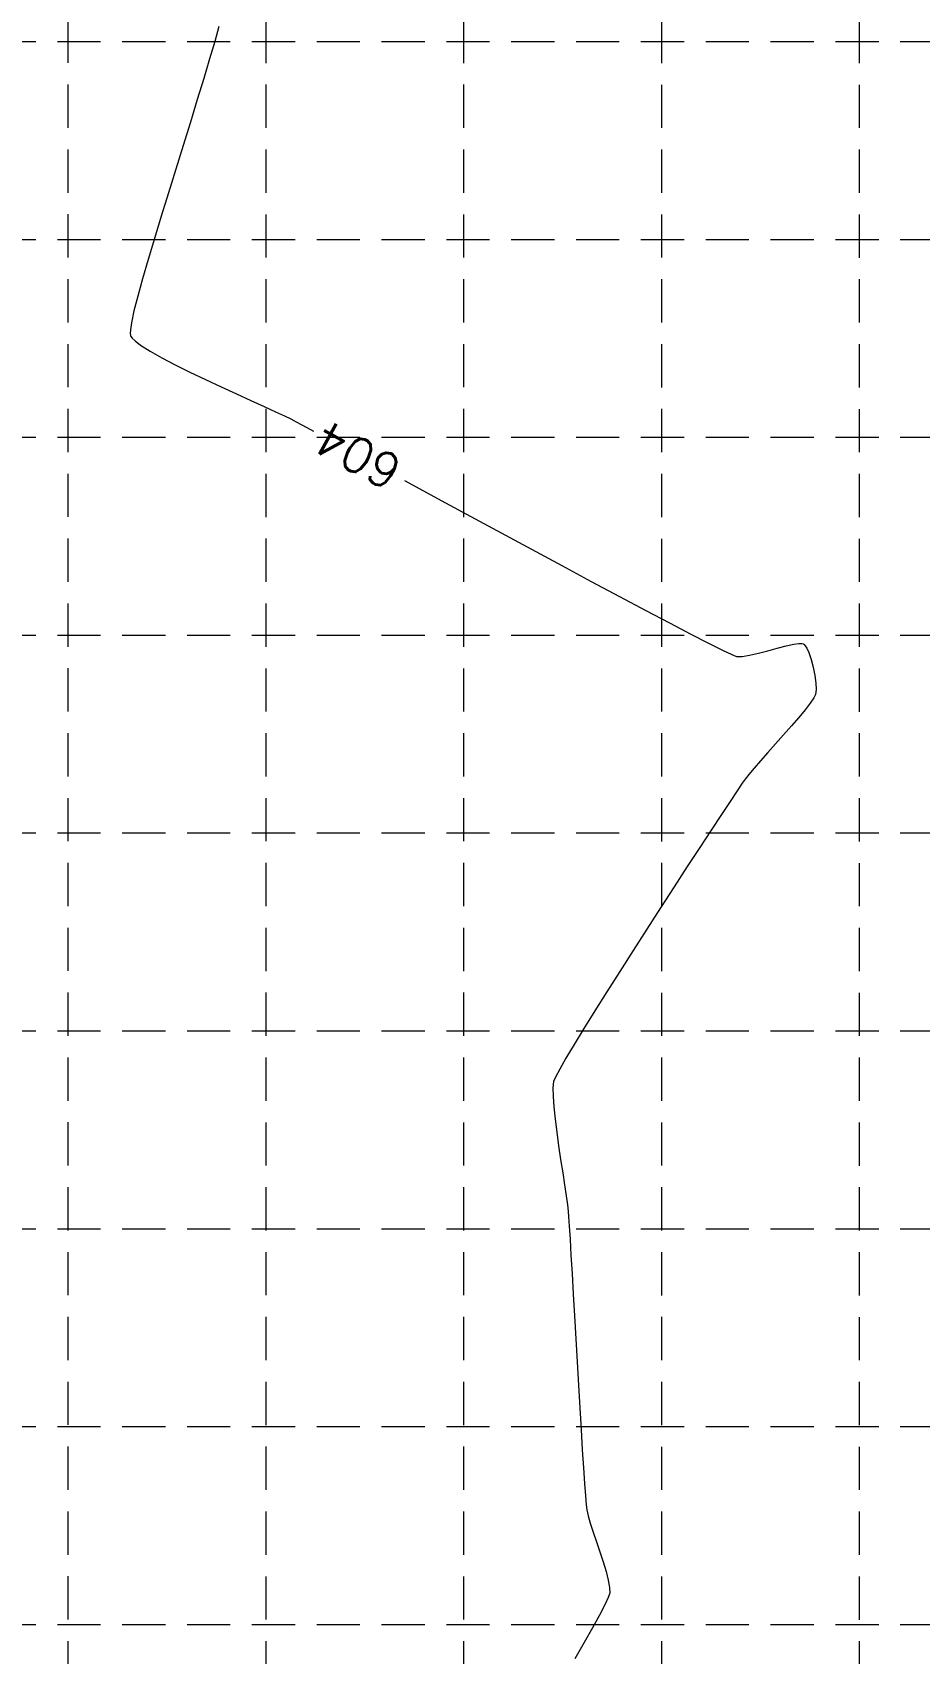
# Model space of a CAD drawing. Extents: x 2140663 to 2528301, y 336313 to 7007653.
# Drawn here: x 2527855.5 to 2527978.6, y 7006522.2 to 7006747.2 of the extents above; entities that cross this region are included whole.
import ezdxf

# ---------------------------------------------------------------- set-up
doc = ezdxf.new("R2010")
doc.units = 0
doc.header["$MEASUREMENT"] = 0
doc.linetypes.add('HIDDEN', pattern=[0.375, 0.25, -0.125])
doc.layers.add('1 EXISTING CONTOURS', color=43, linetype='Continuous')
doc.layers.add('GRID', color=254, linetype='HIDDEN')
doc.styles.add('L200', font='simplex', dxfattribs={"height": 12})

msp = doc.modelspace()

# ---------------------------------------------------------------- linework, layer by layer
at = {"layer": '1 EXISTING CONTOURS', "color": 43, "lineweight": 0, "extrusion": (0.9644813241580066, -0.2641510464685275, 0), "elevation": 587254.5389563725}
msp.add_lwpolyline([(7425620.112263521, 604), (7425617.957031389, 604)], dxfattribs=at)
at = {"layer": '1 EXISTING CONTOURS', "color": 43, "lineweight": 0, "elevation": 604}
for points in [[(2527880.789375773, 7006745.93888039), (2527880.086740649, 7006743.512634901)], [(2527880.086740649, 7006743.512634901), (2527879.273652988, 7006740.797160556)], [(2527879.273652988, 7006740.797160556), (2527878.372988551, 7006737.850792839)], [(2527878.372988551, 7006737.850792839), (2527877.407623104, 7006734.731867245)], [(2527875.374292227, 7006728.209684373), (2527874.352078325, 7006724.923098074)], [(2527874.352078325, 7006724.923098074), (2527873.356666464, 7006721.697295853)], [(2527873.356666464, 7006721.697295853), (2527872.410932408, 7006718.590613199)], [(2527871.53775192, 7006715.661385601), (2527870.760000763, 7006712.967948548)], [(2527869.051359468, 7006705.396471838), (2527869.076947579, 7006705.162256447)], [(2527869.72799231, 7006704.360478564), (2527870.505236733, 7006703.774229278)], [(2527873.445875473, 7006702.026207393), (2527875.31556697, 7006701.047771272)], [(2527875.31556697, 7006701.047771272), (2527877.356757284, 7006700.032602451)], [(2527885.815267744, 7006696.097861408), (2527887.648022914, 7006695.268975028)], [(2527887.648022914, 7006695.268975028), (2527889.225905208, 7006694.551334326)], [(2527889.225905208, 7006694.551334326), (2527890.477852676, 7006693.969602366)], [(2527890.477852676, 7006693.969602366), (2527891.332803369, 7006693.548442212)], [(2527891.332803369, 7006693.548442212), (2527892.110512141, 7006693.132133626)], [(2527892.110512141, 7006693.132133626), (2527893.552818828, 7006692.352817946)], [(2527908.258839772, 7006684.37993618), (2527912.204045218, 7006682.243859758)], [(2527924.775073733, 7006675.456586195), (2527928.974889085, 7006673.198175768)], [(2527928.974889085, 7006673.198175768), (2527933.061608254, 7006671.006953484)], [(2527943.936194036, 7006665.227502075), (2527946.863533843, 7006663.696118945)], [(2527951.247733495, 7006661.460655642), (2527952.563194414, 7006660.834792784)], [(2527957.56628168, 7006661.38209518), (2527958.879469709, 7006661.740617869)], [(2527958.879469709, 7006661.740617869), (2527960.116124691, 7006662.06135388)], [(2527960.116124691, 7006662.06135388), (2527961.193658411, 7006662.293360728)], [(2527962.277633929, 7006662.372110833), (2527962.468611932, 7006662.324767157)], [(2527953.993401485, 7006660.589231891), (2527955.040659351, 7006660.755459706)], [(2527963.251777458, 7006661.126263537), (2527963.572900221, 7006660.168912076)], [(2527963.572900221, 7006660.168912076), (2527963.849654431, 7006659.083718669)], [(2527963.849654431, 7006659.083718669), (2527964.065894364, 7006657.963189219)], [(2527964.190071222, 7006655.314643661), (2527963.958649002, 7006654.83247284)], [(2527964.252248487, 7006655.98614581), (2527964.190071222, 7006655.314643661)], [(2527963.459451206, 7006654.10891956), (2527962.741011332, 7006653.189270573)], [(2527960.840539319, 7006650.942832493), (2527959.75557417, 7006649.706616906)], [(2527961.851862872, 7006652.118812634), (2527960.840539319, 7006650.942832493)], [(2527958.645500916, 7006648.455452624), (2527957.558853053, 7006647.234626398)], [(2527959.75557417, 7006649.706616906), (2527958.645500916, 7006648.455452624)], [(2527956.544164075, 7006646.089424985), (2527955.649967476, 7006645.065135133)], [(2527957.558853053, 7006647.234626398), (2527956.544164075, 7006646.089424985)], [(2527951.12128097, 7006638.637066728), (2527949.700563394, 7006636.480226687)], [(2527946.388718783, 7006631.421975321), (2527944.567786121, 7006628.625314181)], [(2527942.683642802, 7006625.720129526), (2527940.771386013, 7006622.758796448)], [(2527940.771386013, 7006622.758796448), (2527938.866112941, 7006619.79369004)], [(2527935.216906692, 7006614.061657597), (2527933.543167888, 7006611.39948175)], [(2527929.546574993, 7006604.856816803), (2527928.672909155, 7006603.33179966)], [(2527927.733272418, 7006600.732649176), (2527927.74909114, 7006599.539717991)], [(2527928.521904431, 7006592.675334632), (2527928.803615469, 7006590.777303669)], [(2527928.803615469, 7006590.777303669), (2527929.08517884, 7006588.942990469)], [(2527929.57676107, 7006585.738500983), (2527929.751229176, 7006584.504816509)], [(2527929.994842852, 7006581.517593636), (2527930.103653101, 7006579.715021924)], [(2527930.103653101, 7006579.715021924), (2527930.233748409, 7006577.500232784)], [(2527930.233748409, 7006577.500232784), (2527930.381786133, 7006574.942789061)], [(2527930.544423629, 7006572.11225359), (2527930.718318253, 7006569.078189217)], [(2527930.718318253, 7006569.078189217), (2527930.900127362, 7006565.910158779)], [(2527930.900127362, 7006565.910158779), (2527931.086508312, 7006562.677725118)], [(2527931.45961516, 7006556.297899487), (2527931.639655771, 7006553.289633201)], [(2527931.969998149, 7006547.984207883), (2527932.113614628, 7006545.826174536)], [(2527933.325368713, 7006539.067113656), (2527933.782740816, 7006537.723470305)], [(2527934.712838352, 7006534.92932668), (2527935.113201377, 7006533.598623746)], [(2527935.603649925, 7006531.369448993), (2527935.621373041, 7006530.590774513)], [(2527935.421111911, 7006529.997375851), (2527934.929071193, 7006528.961210952)], [(2527935.621373041, 7006530.590774513), (2527935.421111911, 7006529.997375851)], [(2527934.181362882, 7006527.537069474), (2527933.214098977, 7006525.779741079)]]:
    msp.add_lwpolyline(points, dxfattribs=at)
at = {"layer": '1 EXISTING CONTOURS', "color": 43, "lineweight": 0, "extrusion": (0.9547459384327459, -0.2974225832820631, 0), "elevation": 329519.5434599475}
msp.add_lwpolyline([(7441499.355721537, 604.0000000000003), (7441495.969325369, 604.0000000000003)], dxfattribs=at)
at = {"layer": '1 EXISTING CONTOURS', "color": 43, "lineweight": 0, "extrusion": (0.954618961259422, -0.297829882322077, 0), "elevation": 326344.7258470452}
msp.add_lwpolyline([(7441635.875996592, 604), (7441632.430606317, 604)], dxfattribs=at)
at = {"layer": '1 EXISTING CONTOURS', "color": 43, "lineweight": 0, "extrusion": (0.9583279651212242, -0.2856702841854818, 0), "elevation": 420919.5326667661}
msp.add_lwpolyline([(7436872.3991351, 604.0000000000007), (7436869.34253266, 604.0000000000007)], dxfattribs=at)
at = {"layer": '1 EXISTING CONTOURS', "color": 43, "lineweight": 0, "extrusion": (0.9642428312714827, -0.2650203055268692, 0), "elevation": 580560.0472067297}
msp.add_lwpolyline([(7426109.831269163, 604.0000000000007), (7426107.342984118, 604.0000000000007)], dxfattribs=at)
at = {"layer": '1 EXISTING CONTOURS', "color": 43, "lineweight": 0, "extrusion": (0.977356440423598, -0.211599594428992, 0), "elevation": 988012.9353090376}
msp.add_lwpolyline([(7382947.878322289, 604), (7382946.204365466, 604)], dxfattribs=at)
at = {"layer": '1 EXISTING CONTOURS', "color": 43, "lineweight": 0, "extrusion": (0.9694078712312237, -0.2454554525671559, 0), "elevation": 730701.8592957912}
msp.add_lwpolyline([(7412839.876238862, 604.0000000000007), (7412837.76479583, 604.0000000000007)], dxfattribs=at)
at = {"layer": '1 EXISTING CONTOURS', "color": 43, "lineweight": 0, "extrusion": (0.9883643838039889, -0.1521047166519214, 0), "elevation": 1432702.746431381}
msp.add_lwpolyline([(7309680.366285549, 604), (7309679.380953922, 604)], dxfattribs=at)
at = {"layer": '1 EXISTING CONTOURS', "color": 43, "lineweight": 0, "extrusion": (0.9986459877847663, -0.05202106382407577, 0), "elevation": 2159950.01715906}
msp.add_lwpolyline([(7128721.185131982, 604.0000000000007), (7128720.669036149, 604.0000000000007)], dxfattribs=at)
at = {"layer": '1 EXISTING CONTOURS', "color": 43, "lineweight": 0, "extrusion": (0.9528790079566124, 0.3033506159473267, 0), "elevation": 4534241.705017815}
msp.add_lwpolyline([(5909711.622529153, 604.0000000000007), (5909711.53553715, 604.0000000000007)], dxfattribs=at)
at = {"layer": '1 EXISTING CONTOURS', "color": 43, "lineweight": 0, "extrusion": (0.886644628917725, 0.4624514050268956, 0), "elevation": 5481582.171641292}
msp.add_lwpolyline([(5043440.806466157, 604), (5043440.688086922, 604)], dxfattribs=at)
at = {"layer": '1 EXISTING CONTOURS', "color": 43, "lineweight": 0, "extrusion": (0.8013801871062557, 0.5981553274138269, 0), "elevation": 6216882.16693961}
msp.add_lwpolyline([(4102976.139474199, 604.0000000000003), (4102975.854544309, 604.0000000000003)], dxfattribs=at)
at = {"layer": '1 EXISTING CONTOURS', "color": 43, "lineweight": 0, "extrusion": (0.6944863730352245, 0.7195058565907432, 0), "elevation": 6796935.901663145}
msp.add_lwpolyline([(3047244.179462481, 604.0000000000007), (3047243.624249933, 604.0000000000007)], dxfattribs=at)
at = {"layer": '1 EXISTING CONTOURS', "color": 43, "lineweight": 0, "extrusion": (-0.5346355850593357, -0.8450827126312914, 0), "elevation": -7272733.758651065}
msp.add_lwpolyline([(-1609773.507926435, 604), (-1609771.953631226, 604)], dxfattribs=at)
at = {"layer": '1 EXISTING CONTOURS', "color": 43, "lineweight": 0, "extrusion": (-0.4909847464460298, -0.8711681690450632, 0), "elevation": -7345163.078086251}
msp.add_lwpolyline([(-1237982.804096674, 604), (-1237980.936339349, 604)], dxfattribs=at)
at = {"layer": '1 EXISTING CONTOURS', "color": 43, "lineweight": 0, "extrusion": (-0.4324769576402396, -0.901644986183721, 0), "elevation": -7410804.662627357}
msp.add_lwpolyline([(-750988.3687901124, 604), (-750985.9935457357, 604)], dxfattribs=at)
at = {"layer": '1 EXISTING CONTOURS', "color": 43, "lineweight": 0, "extrusion": (0.4234030700586239, 0.9059414110553352, 0), "elevation": 7417970.724113701}
msp.add_lwpolyline([(676547.1501035416, 604.0000000000003), (676544.7536990084, 604.0000000000003)], dxfattribs=at)
at = {"layer": '1 EXISTING CONTOURS', "color": 43, "lineweight": 0, "extrusion": (-0.417166962833087, -0.9088298658828384, 0), "elevation": -7422445.113606093}
msp.add_lwpolyline([(-625548.5617206343, 604.0000000000007), (-625546.2188012884, 604.0000000000007)], dxfattribs=at)
at = {"layer": '1 EXISTING CONTOURS', "color": 43, "lineweight": 0, "extrusion": (-0.4133718099544571, -0.91056232446493, 0), "elevation": -7424990.220503467}
msp.add_lwpolyline([(-594575.278479869, 604.0000000000007), (-594573.0638416801, 604.0000000000007)], dxfattribs=at)
at = {"layer": '1 EXISTING CONTOURS', "color": 43, "lineweight": 0, "extrusion": (-0.4763731735360544, -0.8792431970366268, 0), "elevation": -7364807.259061377}
msp.add_lwpolyline([(-1115167.062953986, 604.0000000000007), (-1115166.01115845, 604.0000000000007)], dxfattribs=at)
at = {"layer": '1 EXISTING CONTOURS', "color": 43, "lineweight": 0, "extrusion": (-0.4764578620640245, -0.8791973075922032, 0), "elevation": -7364699.806489023}
msp.add_lwpolyline([(-1115861.00125058, 604), (-1115859.724809765, 604)], dxfattribs=at)
at = {"layer": '1 EXISTING CONTOURS', "color": 43, "lineweight": 0, "extrusion": (0.4756905238712348, 0.8796127133569128, 0), "elevation": 7365670.660793945}
msp.add_lwpolyline([(1109428.634252659, 604.0000000000007), (1109423.956163023, 604.0000000000007)], dxfattribs=at)
at = {"layer": '1 EXISTING CONTOURS', "color": 43, "lineweight": 0, "extrusion": (-0.4751407835574942, -0.8799097884444579, 0), "elevation": -7366362.473363562}
msp.add_lwpolyline([(-1104821.120729594, 604.0000000000007), (-1104816.33170533, 604.0000000000007)], dxfattribs=at)
at = {"layer": '1 EXISTING CONTOURS', "color": 43, "lineweight": 0, "extrusion": (0.4744572027774278, 0.8802785710970242, 0), "elevation": 7367218.376677528}
msp.add_lwpolyline([(1099094.448228459, 604), (1099089.629058471, 604)], dxfattribs=at)
at = {"layer": '1 EXISTING CONTOURS', "color": 43, "lineweight": 0, "extrusion": (-0.4711804134135085, -0.8820368575153056, 0), "elevation": -7371254.62166711}
msp.add_lwpolyline([(-1071676.008038796, 604.0000000000007), (-1071671.583140346, 604.0000000000007)], dxfattribs=at)
at = {"layer": '1 EXISTING CONTOURS', "color": 43, "lineweight": 0, "extrusion": (-0.4693991516561425, -0.8829860907310453, 0), "elevation": -7373402.667099635}
msp.add_lwpolyline([(-1056791.270008983, 604), (-1056787.138088387, 604)], dxfattribs=at)
at = {"layer": '1 EXISTING CONTOURS', "color": 43, "lineweight": 0, "extrusion": (0.4669827311838691, 0.8842664354005837, 0), "elevation": 7376265.048372074}
msp.add_lwpolyline([(1036619.449260738, 604.0000000000003), (1036615.691079144, 604.0000000000003)], dxfattribs=at)
at = {"layer": '1 EXISTING CONTOURS', "color": 43, "lineweight": 0, "extrusion": (-0.4582404485164982, -0.888828268758031, 0), "elevation": -7386128.267362773}
msp.add_lwpolyline([(-963826.0804867311, 604), (-963823.3119583279, 604)], dxfattribs=at)
at = {"layer": '1 EXISTING CONTOURS', "color": 43, "lineweight": 0, "extrusion": (-0.4491022356678933, -0.8934803757879073, 0), "elevation": -7395623.071901802}
msp.add_lwpolyline([(-888034.6485151546, 604), (-888032.4957500831, 604)], dxfattribs=at)
at = {"layer": '1 EXISTING CONTOURS', "color": 43, "lineweight": 0, "extrusion": (0.2554509328435695, -0.966822021320031, 0), "elevation": -6128425.401646653}
msp.add_lwpolyline([(4233941.878229823, 604.0000000000003), (4233943.230218948, 604.0000000000003)], dxfattribs=at)
at = {"layer": '1 EXISTING CONTOURS', "color": 43, "lineweight": 0, "extrusion": (0.1254351352887117, -0.9921018228161375, 0), "elevation": -6634227.278769121}
msp.add_lwpolyline([(3386876.540926985, 604), (3386877.238396104, 604)], dxfattribs=at)
at = {"layer": '1 EXISTING CONTOURS', "color": 43, "lineweight": 0, "extrusion": (-0.02228194193677754, -0.9997517267119503, 0), "elevation": -7061250.71369406}
msp.add_lwpolyline([(2371212.215868732, 604.0000000000007), (2371212.607981219, 604.0000000000007)], dxfattribs=at)
at = {"layer": '1 EXISTING CONTOURS', "color": 43, "lineweight": 0, "extrusion": (-0.4584861628854818, -0.8887015463261825, 0), "elevation": -7385867.454758376}
msp.add_lwpolyline([(-965853.5690067858, 604.0000000000003), (-965853.4875427019, 604.0000000000003)], dxfattribs=at)
at = {"layer": '1 EXISTING CONTOURS', "color": 43, "lineweight": 0, "extrusion": (0.6070264912328167, 0.7946815959499598, 0), "elevation": 7102605.800083744}
msp.add_lwpolyline([(2244304.316993146, 604), (2244304.225792204, 604)], dxfattribs=at)
at = {"layer": '1 EXISTING CONTOURS', "color": 43, "lineweight": 0, "extrusion": (0.7335201465036679, 0.6796677090117182, 0), "elevation": 6616513.573679414}
msp.add_lwpolyline([(3421353.348984594, 604.0000000000007), (3421353.135758352, 604.0000000000007)], dxfattribs=at)
at = {"layer": '1 EXISTING CONTOURS', "color": 43, "lineweight": 0, "extrusion": (0.8431339303368187, 0.5377036130758174, 0), "elevation": 5898918.689919791}
msp.add_lwpolyline([(4548259.825467574, 604.0000000000003), (4548259.424919905, 604.0000000000003)], dxfattribs=at)
at = {"layer": '1 EXISTING CONTOURS', "color": 43, "lineweight": 0, "extrusion": (0.9103881385130681, 0.4137552866788662, 0), "elevation": 5200470.841973961}
msp.add_lwpolyline([(5332823.69185748, 604), (5332823.019978119, 604)], dxfattribs=at)
at = {"layer": '1 EXISTING CONTOURS', "color": 43, "lineweight": 0, "extrusion": (0.3601201575930623, 0.9329059288562529, 0), "elevation": 7446922.109708449}
msp.add_lwpolyline([(164897.8699552845, 604), (164897.187390184, 604)], dxfattribs=at)
at = {"layer": '1 EXISTING CONTOURS', "color": 43, "lineweight": 0, "extrusion": (0.0003082255107426909, -0.9999999524985163, 0), "elevation": -7005881.076494371}
msp.add_lwpolyline([(2530112.711420557, 604.0000000000007), (2530113.504858638, 604.0000000000007)], dxfattribs=at)
at = {"layer": '1 EXISTING CONTOURS', "color": 43, "lineweight": 0, "extrusion": (0.2249192676639415, -0.9743774027724146, 0), "elevation": -6258546.112579763}
msp.add_lwpolyline([(4039115.272730768, 604), (4039116.523262098, 604)], dxfattribs=at)
at = {"layer": '1 EXISTING CONTOURS', "color": 43, "lineweight": 0, "extrusion": (0.991494745696808, 0.1301467220317993, 0), "elevation": 3418356.654951683}
msp.add_lwpolyline([(6618058.318806478, 604.0000000000003), (6618057.246325165, 604.0000000000003)], dxfattribs=at)
at = {"layer": '1 EXISTING CONTOURS', "color": 43, "lineweight": 0, "extrusion": (0.9986922094947114, 0.05112602756494609, 0), "elevation": 2882880.691687473}
msp.add_lwpolyline([(6868248.892809943, 604), (6868247.977929653, 604)], dxfattribs=at)
at = {"layer": '1 EXISTING CONTOURS', "color": 43, "lineweight": 0, "extrusion": (0.8231088127807673, -0.5678836873186585, 0), "elevation": -1898175.569277626}
msp.add_lwpolyline([(7202828.834967611, 604.0000000000007), (7202827.955918247, 604.0000000000007)], dxfattribs=at)
at = {"layer": '1 EXISTING CONTOURS', "color": 43, "lineweight": 0, "extrusion": (0.7692451396846895, -0.6389537659889662, 0), "elevation": -2532304.390436082}
msp.add_lwpolyline([(7005085.224951597, 604.0000000000007), (7005083.833382274, 604.0000000000007)], dxfattribs=at)
at = {"layer": '1 EXISTING CONTOURS', "color": 43, "lineweight": 0, "extrusion": (0.8216664227251543, -0.5699686743725904, 0), "elevation": -1916432.079162628}
msp.add_lwpolyline([(7197978.577652107, 604), (7197977.883338775, 604)], dxfattribs=at)
at = {"layer": '1 EXISTING CONTOURS', "color": 43, "lineweight": 0, "extrusion": (0.7865762725651572, -0.6174931314901436, 0), "elevation": -2338125.310685269}
msp.add_lwpolyline([(7072254.886345281, 604.0000000000007), (7072254.06429345, 604.0000000000007)], dxfattribs=at)
at = {"layer": '1 EXISTING CONTOURS', "color": 43, "lineweight": 0, "extrusion": (0.7637841107789447, -0.6454717903375923, 0), "elevation": -2591779.376253812}
msp.add_lwpolyline([(6983288.229896456, 604), (6983287.10642253, 604)], dxfattribs=at)
at = {"layer": '1 EXISTING CONTOURS', "color": 43, "lineweight": 0, "extrusion": (0.8321871203155002, -0.5544949023940575, 0), "elevation": -1781417.049997717}
msp.add_lwpolyline([(7232574.410376117, 604.0000000000007), (7232572.64584847, 604.0000000000007)], dxfattribs=at)
at = {"layer": '1 EXISTING CONTOURS', "color": 43, "lineweight": 0, "extrusion": (0.8292828645732518, -0.5588290709377793, 0), "elevation": -1819126.840046336}
msp.add_lwpolyline([(7223183.166921685, 604), (7223181.906021264, 604)], dxfattribs=at)
at = {"layer": '1 EXISTING CONTOURS', "color": 43, "lineweight": 0, "extrusion": (0.8338790787458754, -0.551947173223969, 0), "elevation": -1759288.837402445}
msp.add_lwpolyline([(7237987.052357112, 604), (7237984.847221853, 604)], dxfattribs=at)
at = {"layer": '1 EXISTING CONTOURS', "color": 43, "lineweight": 0, "extrusion": (0.8361331589054715, -0.5485265176623256, 0), "elevation": -1729623.340338347}
msp.add_lwpolyline([(7245128.539589812, 604), (7245125.642337373, 604)], dxfattribs=at)
at = {"layer": '1 EXISTING CONTOURS', "color": 43, "lineweight": 0, "extrusion": (0.837079913185291, -0.5470806329433585, 0), "elevation": -1717099.209529294}
msp.add_lwpolyline([(7248104.081574133, 604), (7248100.932815584, 604)], dxfattribs=at)
at = {"layer": '1 EXISTING CONTOURS', "color": 43, "lineweight": 0, "extrusion": (0.8390009429839135, -0.5441299639535615, 0), "elevation": -1691568.705144581}
msp.add_lwpolyline([(7254098.410322741, 604.0000000000007), (7254094.947651241, 604.0000000000007)], dxfattribs=at)
at = {"layer": '1 EXISTING CONTOURS', "color": 43, "lineweight": 0, "extrusion": (0.842713333842564, -0.5383625515987822, 0), "elevation": -1641773.920601276}
msp.add_lwpolyline([(7265519.543554127, 604.0000000000007), (7265516.082703879, 604.0000000000007)], dxfattribs=at)
at = {"layer": '1 EXISTING CONTOURS', "color": 43, "lineweight": 0, "extrusion": (0.8444329575507974, -0.5356612550875913, 0), "elevation": -1618499.870472541}
msp.add_lwpolyline([(7270736.119793897, 604.0000000000003), (7270732.785570893, 604.0000000000003)], dxfattribs=at)
at = {"layer": '1 EXISTING CONTOURS', "color": 43, "lineweight": 0, "extrusion": (0.8493807119063147, -0.5277806421625579, 0), "elevation": -1550775.871254183}
msp.add_lwpolyline([(7285474.967300126, 604), (7285472.07525328, 604)], dxfattribs=at)
at = {"layer": '1 EXISTING CONTOURS', "color": 43, "lineweight": 0, "extrusion": (0.8532019363807392, -0.5215807279378306, 0), "elevation": -1497675.70110889}
msp.add_lwpolyline([(7296572.939159009, 604), (7296570.362574749, 604)], dxfattribs=at)
at = {"layer": '1 EXISTING CONTOURS', "color": 43, "lineweight": 0, "extrusion": (0.8587730134872348, -0.5123562347684018, 0), "elevation": -1418960.008353028}
msp.add_lwpolyline([(7312285.829779286, 604), (7312283.631445818, 604)], dxfattribs=at)
at = {"layer": '1 EXISTING CONTOURS', "color": 43, "lineweight": 0, "extrusion": (0.8843247913410553, -0.4668722131585891, 0), "elevation": -1035678.408046192}
msp.add_lwpolyline([(7376332.683631431, 604.0000000000007), (7376331.428674263, 604.0000000000007)], dxfattribs=at)
at = {"layer": '1 EXISTING CONTOURS', "color": 43, "lineweight": 0, "extrusion": (0.9943194333597455, -0.1064371384581276, 0), "elevation": 1767805.139020018}
msp.add_lwpolyline([(7235865.516437594, 604), (7235864.664424164, 604)], dxfattribs=at)
at = {"layer": '1 EXISTING CONTOURS', "color": 43, "lineweight": 0, "extrusion": (0.9253785674972068, -0.379044201666267, 0), "elevation": -316521.4737466415}
msp.add_lwpolyline([(7441956.010834658, 604.0000000000007), (7441955.316862199, 604.0000000000007)], dxfattribs=at)
at = {"layer": '1 EXISTING CONTOURS', "color": 43, "lineweight": 0, "extrusion": (0.9974819645857927, 0.07092059169287658, 0), "elevation": 3018474.52260621}
msp.add_lwpolyline([(6809674.542221429, 604.0000000000003), (6809673.068066501, 604.0000000000003)], dxfattribs=at)
at = {"layer": '1 EXISTING CONTOURS', "color": 43, "lineweight": 0, "extrusion": (0.9945858922994374, 0.1039177696014107, 0), "elevation": 3242351.423832837}
msp.add_lwpolyline([(6705966.968449973, 604), (6705965.279597527, 604)], dxfattribs=at)
at = {"layer": '1 EXISTING CONTOURS', "color": 43, "lineweight": 0, "extrusion": (0.9922046548730391, 0.12461911108764, 0), "elevation": 3381377.771515201}
msp.add_lwpolyline([(6636949.408659172, 604.0000000000007), (6636947.573625683, 604.0000000000007)], dxfattribs=at)
at = {"layer": '1 EXISTING CONTOURS', "color": 43, "lineweight": 0, "extrusion": (0.9904139399694877, 0.1381311967446751, 0), "elevation": 3471524.678687059}
msp.add_lwpolyline([(6590243.177153606, 604), (6590241.265323872, 604)], dxfattribs=at)
at = {"layer": '1 EXISTING CONTOURS', "color": 43, "lineweight": 0, "extrusion": (0.9882193669210507, 0.1530440552329887, 0), "elevation": 3570465.265362627}
msp.add_lwpolyline([(6537162.370980888, 604.0000000000003), (6537160.648337527, 604.0000000000003)], dxfattribs=at)
at = {"layer": '1 EXISTING CONTOURS', "color": 43, "lineweight": 0, "extrusion": (0.9886818521231482, 0.1500273151207528, 0), "elevation": 3550497.342499682}
msp.add_lwpolyline([(6548027.197121011, 604.0000000000007), (6548025.677784985, 604.0000000000007)], dxfattribs=at)
at = {"layer": '1 EXISTING CONTOURS', "color": 43, "lineweight": 0, "extrusion": (0.9934440897327251, 0.1143190298030787, 0), "elevation": 3312342.813442051}
msp.add_lwpolyline([(6671659.488951997, 604), (6671658.586049561, 604)], dxfattribs=at)
at = {"layer": '1 EXISTING CONTOURS', "color": 43, "lineweight": 0, "extrusion": (0.9973421034519564, 0.07286102306464887, 0), "elevation": 3031717.728269014}
msp.add_lwpolyline([(6803773.278017826, 604.0000000000007), (6803772.506518923, 604.0000000000007)], dxfattribs=at)
at = {"layer": '1 EXISTING CONTOURS', "color": 43, "lineweight": 0, "extrusion": (0.9979750006325327, 0.06360737467067998, 0), "elevation": 2968481.193952533}
msp.add_lwpolyline([(6831599.527600656, 604), (6831598.204129182, 604)], dxfattribs=at)
at = {"layer": '1 EXISTING CONTOURS', "color": 43, "lineweight": 0, "extrusion": (0.9983533532811035, 0.05736359466051737, 0), "elevation": 2925690.098494057}
msp.add_lwpolyline([(6850026.415398028, 604), (6850023.580193981, 604)], dxfattribs=at)
at = {"layer": '1 EXISTING CONTOURS', "color": 43, "lineweight": 0, "extrusion": (0.9983145653483589, 0.05803471903367145, 0), "elevation": 2930294.320251736}
msp.add_lwpolyline([(6848045.803857193, 604), (6848042.571134605, 604)], dxfattribs=at)
at = {"layer": '1 EXISTING CONTOURS', "color": 43, "lineweight": 0, "extrusion": (0.9982733986794139, 0.05873858603211481, 0), "elevation": 2935121.939711663}
msp.add_lwpolyline([(6845974.80702308, 604.0000000000007), (6845971.649018878, 604.0000000000007)], dxfattribs=at)
at = {"layer": '1 EXISTING CONTOURS', "color": 43, "lineweight": 0, "extrusion": (0.9981276539477435, 0.06116523869628763, 0), "elevation": 2951755.981228563}
msp.add_lwpolyline([(6838813.055093989, 604.0000000000007), (6838810.25543391, 604.0000000000007)], dxfattribs=at)
at = {"layer": '1 EXISTING CONTOURS', "color": 43, "lineweight": 0, "extrusion": (0.9979987011918351, 0.06323442432259715, 0), "elevation": 2965927.851029509}
msp.add_lwpolyline([(6832675.981270736, 604), (6832673.465228215, 604)], dxfattribs=at)
at = {"layer": '1 EXISTING CONTOURS', "color": 43, "lineweight": 0, "extrusion": (0.9974248612935847, 0.0717192169050488, 0), "elevation": 3023926.317644244}
msp.add_lwpolyline([(6807201.687241714, 604), (6807199.947264345, 604)], dxfattribs=at)
at = {"layer": '1 EXISTING CONTOURS', "color": 43, "lineweight": 0, "extrusion": (0.996611505594518, 0.08225270157647036, 0), "elevation": 3095673.534330079}
msp.add_lwpolyline([(6774873.199213805, 604), (6774871.95158905, 604)], dxfattribs=at)
at = {"layer": '1 EXISTING CONTOURS', "color": 43, "lineweight": 0, "extrusion": (0.9936642006967588, 0.112389751550894, 0), "elevation": 3299379.478896609}
msp.add_lwpolyline([(6678037.11024547, 604), (6678036.424163751, 604)], dxfattribs=at)
at = {"layer": '1 EXISTING CONTOURS', "color": 43, "lineweight": 0, "extrusion": (0.974365730948504, 0.2249698254281845, 0), "elevation": 4039391.286221129}
msp.add_lwpolyline([(6258226.063751826, 604.0000000000007), (6258225.224748864, 604.0000000000007)], dxfattribs=at)
at = {"layer": '1 EXISTING CONTOURS', "color": 43, "lineweight": 0, "extrusion": (0.9581665213516827, 0.286211315920275, 0), "elevation": 4427531.811424624}
msp.add_lwpolyline([(5989910.432193878, 604), (5989909.333452772, 604)], dxfattribs=at)
at = {"layer": '1 EXISTING CONTOURS', "color": 43, "lineweight": 0, "extrusion": (0.9499228302255218, 0.3124845862059993, 0), "elevation": 4590777.040178843}
msp.add_lwpolyline([(5865732.514488577, 604.0000000000007), (5865731.221584095, 604.0000000000007)], dxfattribs=at)
at = {"layer": '1 EXISTING CONTOURS', "color": 43, "lineweight": 0, "extrusion": (0.9470174032258829, 0.3211822504238138, 0), "elevation": 4644372.84016173}
msp.add_lwpolyline([(5823385.699221957, 604), (5823384.221711044, 604)], dxfattribs=at)
at = {"layer": '1 EXISTING CONTOURS', "color": 43, "lineweight": 0, "extrusion": (0.9505924294426865, 0.3104416742099088, 0), "elevation": 4578156.034019888}
msp.add_lwpolyline([(5875584.243313373, 604), (5875582.775896807, 604)], dxfattribs=at)
at = {"layer": '1 EXISTING CONTOURS', "color": 43, "lineweight": 0, "extrusion": (0.9687381913838403, 0.2480853009639346, 0), "elevation": 4187125.286026898}
msp.add_lwpolyline([(6160353.142825016, 604), (6160351.897295388, 604)], dxfattribs=at)
at = {"layer": '1 EXISTING CONTOURS', "color": 43, "lineweight": 0, "extrusion": (0.9846191244950333, 0.1747145663035407, 0), "elevation": 3713196.830351048}
msp.add_lwpolyline([(6457098.648655423, 604.0000000000007), (6457097.610098881, 604.0000000000007)], dxfattribs=at)
at = {"layer": '1 EXISTING CONTOURS', "color": 43, "lineweight": 0, "extrusion": (0.8853891943071949, -0.4648504862900074, 0), "elevation": -1018782.124712573}
msp.add_lwpolyline([(7378616.812944832, 604), (7378615.204452785, 604)], dxfattribs=at)
at = {"layer": '1 EXISTING CONTOURS', "color": 43, "lineweight": 0, "extrusion": (0.8705481910007449, -0.4920831709633349, 0), "elevation": -1247105.736626779}
msp.add_lwpolyline([(7343471.734731039, 604), (7343469.396289961, 604)], dxfattribs=at)
at = {"layer": '1 EXISTING CONTOURS', "color": 43, "lineweight": 0, "extrusion": (0.8670849444813297, -0.4981603146114809, 0), "elevation": -1298440.239813165}
msp.add_lwpolyline([(7334566.683602279, 604.0000000000007), (7334564.077936869, 604.0000000000007)], dxfattribs=at)
at = {"layer": 'GRID', "color": 253, "linetype": 'HIDDEN', "lineweight": 0, "ltscale": 24}
for p, q in [((2527860.46923486, 7006031.938541753), (2527860.46923486, 7007624.562990395)), ((2527887.926706931, 7006031.934224866), (2527887.926706931, 7007624.562990395)), ((2527915.384178999, 7006031.929907975), (2527915.384178999, 7007624.562990395)), ((2527942.84165107, 7006031.925591088), (2527942.84165107, 7007624.562990395)), ((2527970.299123141, 7006031.921274197), (2527970.299123141, 7007624.562990395)), ((2527228.947377252, 7006745.923884156), (2528272.331315909, 7006745.923884156)), ((2527228.947377252, 7006718.466412088), (2528272.331315909, 7006718.466412088)), ((2527228.947377252, 7006691.00894002), (2528272.331315909, 7006691.00894002)), ((2527228.947377252, 7006663.551467947), (2528272.331315909, 7006663.551467947)), ((2527228.947377252, 7006636.093995878), (2528272.331315909, 7006636.093995878)), ((2527228.947377252, 7006608.636523809), (2528272.331315909, 7006608.636523809)), ((2527228.947377252, 7006581.179051737), (2528272.331315909, 7006581.179051737)), ((2527228.947377252, 7006553.721579668), (2528272.331315909, 7006553.721579668)), ((2527228.947377252, 7006526.2641076), (2528272.331315909, 7006526.2641076))]:
    msp.add_line(p, q, dxfattribs=at)

# ---------------------------------------------------------------- texts
at = {"layer": '1 EXISTING CONTOURS', "color": 43, "lineweight": 0, "insert": (2527904.936739989, 7006683.449237075, 604), "char_height": 4.8, "width": 18.4, "attachment_point": 1, "rotation": 151.52417730873665, "style": 'L200'}
msp.add_mtext('\\Ftxt.shx;\\W1.0000000000;\\T1.0000000000;\\o\\l604', dxfattribs=at)

doc.saveas('drawing.dxf')
